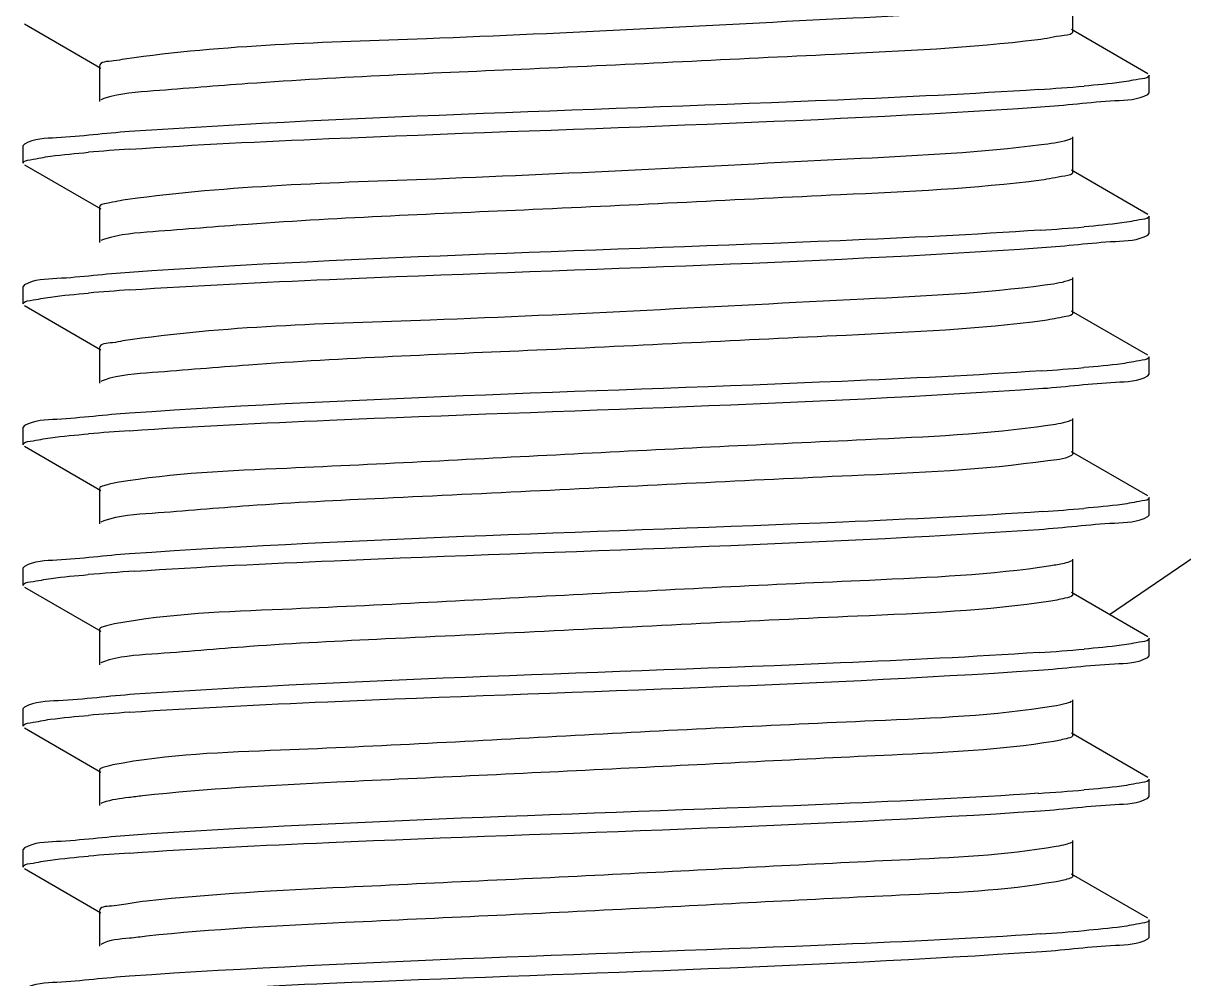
# Model space of a CAD drawing. Extents: x 1031190 to 1725648, y 733081 to 1571294.
# Drawn here: x 1139948 to 1140144.3, y 1211084.3 to 1211246 of the extents above; entities that cross this region are included whole.
import ezdxf

# ---------------------------------------------------------------- set-up
doc = ezdxf.new("R2010")
doc.units = 0
doc.header["$LTSCALE"] = 1000
doc.header["$MEASUREMENT"] = 0
doc.styles.get("Standard").update_dxf_attribs({"font": 'gbenor.shx', "bigfont": 'gbcbig.shx'})
doc.dimstyles.get("Standard").update_dxf_attribs({"dimtxt": 0.18, "dimasz": 0.18, "dimexe": 0.18, "dimexo": 0.0625, "dimgap": 0.09, "dimtad": 0, "dimtih": 1, "dimtoh": 1, "dimdec": 4, "dimzin": 0, "dimdsep": 46, "dimtxsty": 'Standard', "dimcen": 0.09, "dimadec": 0, "dimazin": 0, "dimtfac": 1, "dimtdec": 4, "dimtofl": 0, "dimtmove": 0, "dimatfit": 3, "dimfxl": 0, "dimtolj": 1, "dimtzin": 0, "dimarcsym": 0})

msp = doc.modelspace()

# ---------------------------------------------------------------- linework, layer by layer
at = {"linetype": 'Continuous'}
for p, q in [((1140125.57, 1211244.64), (1140125.57, 1211250.59)), ((1139948.18, 1211245.87), (1139961.11, 1211238.38)), ((1140138.24, 1211237.46), (1140125.31, 1211244.94)), ((1139960.85, 1211238.69), (1139960.85, 1211232.73)), ((1140138.46, 1211234.22), (1140138.46, 1211237.2)), ((1140138.46, 1211234.22), (1140138.46, 1211237.2)), ((1140138.24, 1211233.96), (1140138.46, 1211234.22)), ((1140125.57, 1211220.83), (1140125.57, 1211226.78)), ((1139948.18, 1211225.55), (1139947.96, 1211225.29)), ((1139947.96, 1211222.31), (1139947.96, 1211225.29)), ((1139947.96, 1211222.31), (1139947.96, 1211225.29)), ((1139948.18, 1211222.05), (1139961.11, 1211214.57)), ((1140138.24, 1211213.65), (1140125.31, 1211221.13)), ((1139960.85, 1211214.87), (1139960.85, 1211208.92)), ((1140138.46, 1211210.41), (1140138.46, 1211213.38)), ((1140138.46, 1211210.41), (1140138.46, 1211213.38)), ((1140138.24, 1211210.15), (1140138.46, 1211210.41)), ((1140125.57, 1211197.01), (1140125.57, 1211202.97)), ((1139948.18, 1211201.74), (1139947.96, 1211201.48)), ((1139947.96, 1211198.5), (1139947.96, 1211201.48)), ((1139947.96, 1211198.5), (1139947.96, 1211201.48)), ((1139948.18, 1211198.24), (1139961.11, 1211190.76)), ((1140138.24, 1211189.83), (1140125.31, 1211197.31)), ((1139960.85, 1211191.06), (1139960.85, 1211185.11)), ((1140138.46, 1211186.6), (1140138.46, 1211189.57)), ((1140138.46, 1211186.6), (1140138.46, 1211189.57)), ((1140138.24, 1211186.33), (1140138.46, 1211186.6)), ((1140125.57, 1211173.2), (1140125.57, 1211179.15)), ((1139948.18, 1211177.93), (1139947.96, 1211177.67)), ((1139947.96, 1211174.69), (1139947.96, 1211177.67)), ((1139947.96, 1211174.69), (1139947.96, 1211177.67)), ((1139948.18, 1211174.43), (1139961.11, 1211166.95)), ((1140138.24, 1211166.02), (1140125.31, 1211173.5)), ((1139960.85, 1211167.25), (1139960.85, 1211161.29)), ((1140138.46, 1211162.78), (1140138.46, 1211165.76)), ((1140138.46, 1211162.78), (1140138.46, 1211165.76)), ((1139961.59, 1211161.8), (1139961.11, 1211161.6)), ((1140138.24, 1211162.52), (1140138.46, 1211162.78)), ((1139948.18, 1211154.11), (1139947.96, 1211153.85)), ((1139947.96, 1211150.88), (1139947.96, 1211153.85)), ((1139947.96, 1211150.88), (1139947.96, 1211153.85)), ((1140125.57, 1211149.39), (1140125.57, 1211155.34)), ((1139948.18, 1211150.62), (1139961.11, 1211143.13)), ((1140138.24, 1211142.21), (1140125.31, 1211149.69)), ((1139960.85, 1211143.43), (1139960.85, 1211137.48)), ((1140138.46, 1211138.97), (1140138.46, 1211141.95)), ((1140138.46, 1211138.97), (1140138.46, 1211141.95)), ((1139961.54, 1211137.97), (1139961.11, 1211137.78)), ((1140138.24, 1211138.71), (1140138.46, 1211138.97)), ((1139948.18, 1211130.3), (1139947.96, 1211130.04)), ((1139947.96, 1211127.06), (1139947.96, 1211130.04)), ((1139947.96, 1211127.06), (1139947.96, 1211130.04)), ((1140125.57, 1211125.57), (1140125.57, 1211131.53)), ((1139948.18, 1211126.8), (1139961.11, 1211119.32)), ((1140138.24, 1211118.39), (1140125.31, 1211125.88)), ((1139960.85, 1211119.62), (1139960.85, 1211113.67)), ((1140138.46, 1211115.16), (1140138.46, 1211118.13)), ((1140138.46, 1211115.16), (1140138.46, 1211118.13)), ((1139961.5, 1211114.15), (1139961.11, 1211113.97)), ((1140138.24, 1211114.9), (1140138.46, 1211115.16)), ((1139948.18, 1211106.49), (1139947.96, 1211106.23)), ((1140125.57, 1211101.76), (1140125.57, 1211107.72)), ((1139947.96, 1211103.25), (1139947.96, 1211106.23)), ((1139947.96, 1211103.25), (1139947.96, 1211106.23)), ((1139948.18, 1211102.99), (1139961.11, 1211095.51)), ((1140138.24, 1211094.58), (1140125.31, 1211102.06)), ((1139960.85, 1211095.81), (1139960.85, 1211089.86)), ((1140138.46, 1211091.34), (1140138.46, 1211094.32)), ((1140138.46, 1211091.34), (1140138.46, 1211094.32)), ((1140138.24, 1211091.08), (1140138.46, 1211091.34))]:
    msp.add_line(p, q, dxfattribs=at)
for centre, radius, start, end in [((1140092.21, 1211654.81), 420.93, 273.7545, 274.8058), ((1139993.34, 1210815.62), 409.98, 93.8295, 94.8034), ((1140092.61, 1211625.92), 415.84, 273.7874, 274.8061), ((1139993.36, 1210791.62), 410.17, 93.8282, 94.8033), ((1140092.92, 1211598.17), 411.89, 273.8141, 274.8057), ((1139993.32, 1210768.3), 409.67, 93.8315, 94.8034), ((1140093.13, 1211571.78), 409.3, 273.8323, 274.8049), ((1139994.43, 1210730.49), 423.71, 93.7375, 94.8047), ((1140092.34, 1211557.87), 419.24, 273.7646, 274.8065), ((1139993.25, 1210721.48), 408.86, 93.8369, 94.8036), ((1140092.19, 1211535.92), 421.11, 273.7534, 274.8058), ((1139993.34, 1210696.57), 409.96, 93.8296, 94.8034), ((1140092.6, 1211507.01), 415.99, 273.7864, 274.8061)]:
    msp.add_arc(centre, radius, start, end, dxfattribs=at)
for points, knots in [([(1140119.62, 1211249.14), (1140109.23, 1211247.86), (1140074.7, 1211246.22), (1140023.26, 1211243.29), (1139982.01, 1211242.36), (1139965.12, 1211239.91)], [0, 0, 0, 0, 0.202876, 0.669154, 1, 1, 1, 1]), ([(1140125.57, 1211244.64), (1140125.57, 1211244.08), (1140122.58, 1211243.79), (1140121.11, 1211243.37), (1140119.62, 1211243.19)], [0, 0, 0, 0, 0.270415, 1, 1, 1, 1]), ([(1140119.62, 1211243.19), (1140108.23, 1211241.78), (1140079.52, 1211240.48), (1140035.01, 1211238.2), (1139996.49, 1211236.71), (1139972.62, 1211234.72), (1139964.44, 1211234.12), (1139961.78, 1211233.3)], [0, 0, 0, 0, 0.217625, 0.544216, 0.8461, 0.947285, 1, 1, 1, 1]), ([(1139965.12, 1211239.91), (1139964.5, 1211239.82), (1139963.29, 1211239.48), (1139960.85, 1211239.55), (1139960.85, 1211238.69)], [0, 0, 0, 0, 0.421667, 1, 1, 1, 1]), ([(1140138.46, 1211237.2), (1140138.46, 1211236.76), (1140136.13, 1211236.48), (1140134.96, 1211236.16), (1140133.78, 1211236)], [0, 0, 0, 0, 0.271198, 1, 1, 1, 1]), ([(1140119.77, 1211234.78), (1140108.45, 1211234.03), (1140057.16, 1211231.57), (1140005.81, 1211230.37), (1139965.9, 1211227.66)], [0, 0, 0, 0, 0.220924, 1, 1, 1, 1]), ([(1140120.08, 1211231.83), (1140124.28, 1211232.11), (1140130.17, 1211232.93), (1140136.6, 1211233.02), (1140138.23, 1211233.96)], [0, 0, 0, 0, 0.690723, 1, 1, 1, 1]), ([(1139961.78, 1211233.3), (1139961.65, 1211233.26), (1139961.42, 1211233.19), (1139961.2, 1211233.09), (1139961.11, 1211233.03)], [0, 0, 0, 0, 0.565619, 1, 1, 1, 1]), ([(1139965.96, 1211224.68), (1139977.19, 1211225.45), (1140028.56, 1211227.92), (1140079.99, 1211229.13), (1140120.08, 1211231.83)], [0, 0, 0, 0, 0.218842, 1, 1, 1, 1]), ([(1139965.9, 1211227.66), (1139961.8, 1211227.38), (1139956.05, 1211226.58), (1139949.78, 1211226.47), (1139948.19, 1211225.55)], [0, 0, 0, 0, 0.690263, 1, 1, 1, 1]), ([(1140125.31, 1211226.48), (1140125.1, 1211226.36), (1140123.44, 1211225.8), (1140121.71, 1211225.6), (1140120.22, 1211225.41)], [0, 0, 0, 0, 0.13831, 1, 1, 1, 1]), ([(1140120.22, 1211225.41), (1140110.1, 1211224.09), (1140075.88, 1211222.47), (1140024.42, 1211219.58), (1139982.91, 1211218.53), (1139965.66, 1211216.17)], [0, 0, 0, 0, 0.197813, 0.662661, 1, 1, 1, 1]), ([(1139947.96, 1211222.31), (1139947.96, 1211222.75), (1139950.25, 1211223.03), (1139951.41, 1211223.35), (1139952.56, 1211223.5)], [0, 0, 0, 0, 0.2715, 1, 1, 1, 1]), ([(1140125.57, 1211220.83), (1140125.57, 1211220.32), (1140122.91, 1211219.99), (1140121.56, 1211219.63), (1140120.22, 1211219.45)], [0, 0, 0, 0, 0.272046, 1, 1, 1, 1]), ([(1140120.22, 1211219.45), (1140108.96, 1211217.99), (1140080.23, 1211216.73), (1140035.53, 1211214.4), (1139996.64, 1211212.93), (1139972.57, 1211210.89), (1139964.34, 1211210.31), (1139961.71, 1211209.47)], [0, 0, 0, 0, 0.214495, 0.542113, 0.846143, 0.947723, 1, 1, 1, 1]), ([(1139965.66, 1211216.17), (1139964.45, 1211216.01), (1139963.22, 1211215.69), (1139960.85, 1211215.33), (1139960.85, 1211214.87)], [0, 0, 0, 0, 0.726158, 1, 1, 1, 1]), ([(1140138.46, 1211213.38), (1140138.46, 1211212.95), (1140136.16, 1211212.67), (1140135, 1211212.35), (1140133.84, 1211212.2)], [0, 0, 0, 0, 0.271414, 1, 1, 1, 1]), ([(1140120.08, 1211210.99), (1140108.78, 1211210.23), (1140057.41, 1211207.76), (1140005.97, 1211206.57), (1139965.96, 1211203.85)], [0, 0, 0, 0, 0.220148, 1, 1, 1, 1]), ([(1139961.71, 1211209.47), (1139961.59, 1211209.43), (1139961.39, 1211209.36), (1139961.19, 1211209.27), (1139961.11, 1211209.22)], [0, 0, 0, 0, 0.561102, 1, 1, 1, 1]), ([(1140120.32, 1211208.03), (1140124.47, 1211208.31), (1140130.28, 1211209.12), (1140136.62, 1211209.22), (1140138.23, 1211210.15)], [0, 0, 0, 0, 0.690473, 1, 1, 1, 1]), ([(1139965.97, 1211200.87), (1139977.23, 1211201.64), (1140028.68, 1211204.11), (1140080.19, 1211205.31), (1140120.32, 1211208.03)], [0, 0, 0, 0, 0.219113, 1, 1, 1, 1]), ([(1139965.96, 1211203.85), (1139961.85, 1211203.57), (1139956.08, 1211202.77), (1139949.79, 1211202.66), (1139948.19, 1211201.74)], [0, 0, 0, 0, 0.690329, 1, 1, 1, 1]), ([(1140125.31, 1211202.66), (1140125.12, 1211202.56), (1140123.65, 1211202.04), (1140122.11, 1211201.85), (1140120.79, 1211201.67)], [0, 0, 0, 0, 0.141712, 1, 1, 1, 1]), ([(1140120.79, 1211201.67), (1140110.65, 1211200.28), (1140075.9, 1211198.71), (1140024, 1211195.62), (1139982, 1211194.82), (1139964.82, 1211192.24)], [0, 0, 0, 0, 0.1966, 0.666503, 1, 1, 1, 1]), ([(1139947.96, 1211198.5), (1139947.96, 1211198.94), (1139950.25, 1211199.22), (1139951.41, 1211199.53), (1139952.56, 1211199.68)], [0, 0, 0, 0, 0.27149, 1, 1, 1, 1]), ([(1140125.57, 1211197.01), (1140125.57, 1211196.56), (1140123.21, 1211196.2), (1140121.99, 1211195.88), (1140120.79, 1211195.72)], [0, 0, 0, 0, 0.273972, 1, 1, 1, 1]), ([(1140120.79, 1211195.72), (1140109.67, 1211194.19), (1140080.93, 1211192.98), (1140036.07, 1211190.59), (1139996.82, 1211189.15), (1139972.54, 1211187.06), (1139964.26, 1211186.5), (1139961.64, 1211185.63)], [0, 0, 0, 0, 0.21122, 0.539778, 0.846003, 0.948056, 1, 1, 1, 1]), ([(1139964.82, 1211192.24), (1139964.24, 1211192.15), (1139963.11, 1211191.83), (1139960.84, 1211191.86), (1139960.85, 1211191.06)], [0, 0, 0, 0, 0.420714, 1, 1, 1, 1]), ([(1140138.46, 1211189.57), (1140138.46, 1211189.14), (1140136.18, 1211188.85), (1140135.03, 1211188.54), (1140133.88, 1211188.39)], [0, 0, 0, 0, 0.271556, 1, 1, 1, 1]), ([(1140120.32, 1211187.19), (1140109.04, 1211186.43), (1140057.59, 1211183.95), (1140006.08, 1211182.76), (1139965.97, 1211180.03)], [0, 0, 0, 0, 0.219564, 1, 1, 1, 1]), ([(1139961.64, 1211185.63), (1139961.54, 1211185.6), (1139961.36, 1211185.53), (1139961.18, 1211185.45), (1139961.11, 1211185.41)], [0, 0, 0, 0, 0.557022, 1, 1, 1, 1]), ([(1140120.49, 1211184.23), (1140124.59, 1211184.51), (1140130.35, 1211185.31), (1140136.63, 1211185.41), (1140138.23, 1211186.33)], [0, 0, 0, 0, 0.690297, 1, 1, 1, 1]), ([(1139965.94, 1211177.06), (1139977.22, 1211177.82), (1140028.74, 1211180.3), (1140080.31, 1211181.5), (1140120.49, 1211184.23)], [0, 0, 0, 0, 0.219209, 1, 1, 1, 1]), ([(1139965.97, 1211180.03), (1139961.86, 1211179.75), (1139956.08, 1211178.96), (1139949.79, 1211178.85), (1139948.19, 1211177.93)], [0, 0, 0, 0, 0.690341, 1, 1, 1, 1]), ([(1140121.33, 1211177.93), (1140111.13, 1211176.45), (1140084.31, 1211175.26), (1140041.39, 1211173.16), (1139999.21, 1211170.89), (1139973.33, 1211169.9), (1139963.87, 1211168.28)], [0, 0, 0, 0, 0.19601, 0.509345, 0.817487, 1, 1, 1, 1]), ([(1140125.31, 1211178.85), (1140125.14, 1211178.75), (1140123.85, 1211178.28), (1140122.49, 1211178.1), (1140121.33, 1211177.93)], [0, 0, 0, 0, 0.145431, 1, 1, 1, 1]), ([(1139947.96, 1211174.69), (1139947.96, 1211175.12), (1139950.24, 1211175.41), (1139951.4, 1211175.72), (1139952.55, 1211175.87)], [0, 0, 0, 0, 0.271516, 1, 1, 1, 1]), ([(1140125.57, 1211173.2), (1140125.57, 1211173.06), (1140124.09, 1211172.08), (1140122.68, 1211172.17), (1140121.33, 1211171.98)], [0, 0, 0, 0, 0.090838, 1, 1, 1, 1]), ([(1140121.33, 1211171.98), (1140110.36, 1211170.38), (1140081.64, 1211169.22), (1140044.17, 1211167.29), (1140010.18, 1211165.68), (1139988.22, 1211164.63), (1139972.54, 1211163.22), (1139964.2, 1211162.7), (1139961.59, 1211161.8)], [0, 0, 0, 0, 0.207809, 0.537231, 0.703413, 0.845703, 0.948297, 1, 1, 1, 1]), ([(1139963.87, 1211168.28), (1139963.11, 1211168.15), (1139962.27, 1211167.95), (1139960.85, 1211167.55), (1139960.85, 1211167.25)], [0, 0, 0, 0, 0.716441, 1, 1, 1, 1]), ([(1140138.46, 1211165.76), (1140138.46, 1211165.33), (1140136.19, 1211165.04), (1140135.04, 1211164.73), (1140133.9, 1211164.58)], [0, 0, 0, 0, 0.271623, 1, 1, 1, 1]), ([(1140120.49, 1211163.39), (1140109.21, 1211162.62), (1140057.69, 1211160.14), (1140006.12, 1211158.95), (1139965.94, 1211156.22)], [0, 0, 0, 0, 0.2192, 1, 1, 1, 1]), ([(1140119.86, 1211160.37), (1140124.12, 1211160.66), (1140130.08, 1211161.48), (1140136.58, 1211161.57), (1140138.23, 1211162.52)], [0, 0, 0, 0, 0.690936, 1, 1, 1, 1]), ([(1139966.81, 1211153.3), (1139978.05, 1211154.05), (1140029.07, 1211156.5), (1140080.15, 1211157.71), (1140119.86, 1211160.37)], [0, 0, 0, 0, 0.220605, 1, 1, 1, 1]), ([(1139965.94, 1211156.22), (1139961.83, 1211155.94), (1139956.07, 1211155.14), (1139949.79, 1211155.03), (1139948.19, 1211154.11)], [0, 0, 0, 0, 0.69031, 1, 1, 1, 1]), ([(1140121.84, 1211154.2), (1140111.7, 1211152.63), (1140084.68, 1211151.51), (1140041.35, 1211149.35), (1139998.82, 1211146.99), (1139972.77, 1211146.12), (1139963.42, 1211144.38)], [0, 0, 0, 0, 0.193902, 0.509761, 0.820177, 1, 1, 1, 1]), ([(1140125.31, 1211155.04), (1140124.93, 1211154.82), (1140123.75, 1211154.53), (1140122.59, 1211154.31), (1140121.84, 1211154.2)], [0, 0, 0, 0, 0.364713, 1, 1, 1, 1]), ([(1139947.96, 1211150.88), (1139947.96, 1211151.32), (1139950.31, 1211151.6), (1139951.5, 1211151.92), (1139952.68, 1211152.07)], [0, 0, 0, 0, 0.271042, 1, 1, 1, 1]), ([(1140121.84, 1211148.24), (1140111.03, 1211146.57), (1140082.34, 1211145.48), (1140044.83, 1211143.5), (1140010.55, 1211141.89), (1139988.36, 1211140.83), (1139972.55, 1211139.4), (1139964.14, 1211138.9), (1139961.54, 1211137.97)], [0, 0, 0, 0, 0.204274, 0.534495, 0.701868, 0.845261, 0.94846, 1, 1, 1, 1]), ([(1140125.57, 1211149.39), (1140125.57, 1211149.02), (1140123.78, 1211148.63), (1140122.78, 1211148.39), (1140121.84, 1211148.24)], [0, 0, 0, 0, 0.278852, 1, 1, 1, 1]), ([(1139963.42, 1211144.38), (1139962.77, 1211144.26), (1139962.04, 1211144.09), (1139960.85, 1211143.7), (1139960.85, 1211143.43)], [0, 0, 0, 0, 0.712361, 1, 1, 1, 1]), ([(1140138.46, 1211141.95), (1140138.46, 1211141.51), (1140136.15, 1211141.23), (1140134.98, 1211140.91), (1140133.81, 1211140.76)], [0, 0, 0, 0, 0.271302, 1, 1, 1, 1]), ([(1140119.86, 1211139.54), (1140108.67, 1211138.79), (1140057.65, 1211136.34), (1140006.57, 1211135.11), (1139966.81, 1211132.47)], [0, 0, 0, 0, 0.219765, 1, 1, 1, 1]), ([(1140119.76, 1211136.55), (1140124.04, 1211136.84), (1140130.03, 1211137.67), (1140136.57, 1211137.75), (1140138.23, 1211138.71)], [0, 0, 0, 0, 0.691035, 1, 1, 1, 1]), ([(1139965.89, 1211129.43), (1139977.08, 1211130.19), (1140028.37, 1211132.66), (1140079.72, 1211133.88), (1140119.76, 1211136.55)], [0, 0, 0, 0, 0.218367, 1, 1, 1, 1]), ([(1139966.81, 1211132.47), (1139962.5, 1211132.18), (1139956.46, 1211131.34), (1139949.86, 1211131.26), (1139948.19, 1211130.3)], [0, 0, 0, 0, 0.691189, 1, 1, 1, 1]), ([(1140122.32, 1211130.46), (1140112.29, 1211128.8), (1140085.17, 1211127.76), (1140041.57, 1211125.55), (1139998.71, 1211123.12), (1139972.45, 1211122.35), (1139963.14, 1211120.52)], [0, 0, 0, 0, 0.191149, 0.508776, 0.821496, 1, 1, 1, 1]), ([(1140125.31, 1211131.23), (1140124.98, 1211131.04), (1140123.96, 1211130.76), (1140122.96, 1211130.57), (1140122.32, 1211130.46)], [0, 0, 0, 0, 0.370671, 1, 1, 1, 1]), ([(1139947.96, 1211127.06), (1139947.96, 1211127.5), (1139950.24, 1211127.78), (1139951.39, 1211128.09), (1139952.54, 1211128.24)], [0, 0, 0, 0, 0.271561, 1, 1, 1, 1]), ([(1140122.32, 1211124.51), (1140113.3, 1211123.01), (1140088.77, 1211121.97), (1140048.37, 1211119.79), (1140006.06, 1211117.86), (1139979.06, 1211116.5), (1139968.14, 1211115.28)], [0, 0, 0, 0, 0.177542, 0.475313, 0.786662, 1, 1, 1, 1]), ([(1140125.57, 1211125.57), (1140125.57, 1211125.25), (1140124.03, 1211124.85), (1140123.14, 1211124.64), (1140122.32, 1211124.51)], [0, 0, 0, 0, 0.281956, 1, 1, 1, 1]), ([(1139963.14, 1211120.52), (1139962.56, 1211120.4), (1139961.89, 1211120.25), (1139960.85, 1211119.86), (1139960.85, 1211119.62)], [0, 0, 0, 0, 0.709245, 1, 1, 1, 1]), ([(1140138.46, 1211118.13), (1140138.46, 1211117.69), (1140136.13, 1211117.41), (1140134.95, 1211117.09), (1140133.78, 1211116.94)], [0, 0, 0, 0, 0.27119, 1, 1, 1, 1]), ([(1139968.14, 1211115.28), (1139967.37, 1211115.19), (1139965.15, 1211114.9), (1139962.88, 1211114.65), (1139961.5, 1211114.15)], [0, 0, 0, 0, 0.345692, 1, 1, 1, 1]), ([(1140119.76, 1211115.72), (1140108.44, 1211114.96), (1140057.15, 1211112.5), (1140005.8, 1211111.31), (1139965.89, 1211108.59)], [0, 0, 0, 0, 0.220951, 1, 1, 1, 1]), ([(1140120.07, 1211112.76), (1140124.27, 1211113.05), (1140130.17, 1211113.86), (1140136.6, 1211113.96), (1140138.23, 1211114.9)], [0, 0, 0, 0, 0.690732, 1, 1, 1, 1]), ([(1139965.96, 1211105.62), (1139977.19, 1211106.38), (1140028.56, 1211108.86), (1140079.99, 1211110.06), (1140120.07, 1211112.76)], [0, 0, 0, 0, 0.21883, 1, 1, 1, 1]), ([(1139965.89, 1211108.59), (1139961.8, 1211108.31), (1139956.05, 1211107.52), (1139949.78, 1211107.41), (1139948.19, 1211106.49)], [0, 0, 0, 0, 0.69026, 1, 1, 1, 1]), ([(1140122.76, 1211106.72), (1140114.04, 1211105.17), (1140089.89, 1211104.22), (1140049.82, 1211101.98), (1140007.32, 1211100.08), (1139980, 1211098.69), (1139968.84, 1211097.49)], [0, 0, 0, 0, 0.172452, 0.468288, 0.781567, 1, 1, 1, 1]), ([(1140125.31, 1211107.41), (1140125.02, 1211107.25), (1140124.16, 1211107), (1140123.3, 1211106.82), (1140122.76, 1211106.72)], [0, 0, 0, 0, 0.377326, 1, 1, 1, 1]), ([(1139947.96, 1211103.25), (1139947.96, 1211103.68), (1139950.25, 1211103.97), (1139951.4, 1211104.28), (1139952.56, 1211104.43)], [0, 0, 0, 0, 0.271501, 1, 1, 1, 1]), ([(1140122.76, 1211100.77), (1140114.04, 1211099.22), (1140089.89, 1211098.26), (1140049.82, 1211096.02), (1140007.32, 1211094.12), (1139980, 1211092.73), (1139968.84, 1211091.54)], [0, 0, 0, 0, 0.172452, 0.468288, 0.781567, 1, 1, 1, 1]), ([(1140125.57, 1211101.76), (1140125.57, 1211101.47), (1140124.26, 1211101.08), (1140123.47, 1211100.9), (1140122.76, 1211100.77)], [0, 0, 0, 0, 0.285684, 1, 1, 1, 1]), ([(1139968.84, 1211097.49), (1139966.84, 1211097.28), (1139964.94, 1211096.69), (1139960.84, 1211096.54), (1139960.85, 1211095.81)], [0, 0, 0, 0, 0.733301, 1, 1, 1, 1]), ([(1140138.46, 1211094.32), (1140138.46, 1211093.89), (1140136.16, 1211093.6), (1140135, 1211093.29), (1140133.84, 1211093.14)], [0, 0, 0, 0, 0.271408, 1, 1, 1, 1]), ([(1139968.84, 1211091.54), (1139967.86, 1211091.43), (1139965.31, 1211091.05), (1139962.53, 1211090.98), (1139961.11, 1211090.16)], [0, 0, 0, 0, 0.372857, 1, 1, 1, 1]), ([(1140120.07, 1211091.93), (1140108.77, 1211091.16), (1140057.4, 1211088.7), (1140005.97, 1211087.5), (1139965.96, 1211084.78)], [0, 0, 0, 0, 0.220171, 1, 1, 1, 1]), ([(1140120.31, 1211088.97), (1140124.46, 1211089.25), (1140130.28, 1211090.05), (1140136.62, 1211090.15), (1140138.23, 1211091.08)], [0, 0, 0, 0, 0.69048, 1, 1, 1, 1]), ([(1139965.97, 1211081.81), (1139977.23, 1211082.57), (1140028.68, 1211085.05), (1140080.19, 1211086.25), (1140120.31, 1211088.97)], [0, 0, 0, 0, 0.219107, 1, 1, 1, 1]), ([(1139965.96, 1211084.78), (1139961.85, 1211084.5), (1139956.08, 1211083.7), (1139949.79, 1211083.6), (1139948.19, 1211082.67)], [0, 0, 0, 0, 0.690327, 1, 1, 1, 1])]:
    msp.add_open_spline(points, degree=3, knots=knots, dxfattribs=at)
for points in [[(1140133.78, 1211236), (1140131.69, 1211235.73), (1140129.58, 1211235.54), (1140127.47, 1211235.36)], [(1139952.56, 1211223.5), (1139954.7, 1211223.78), (1139956.86, 1211223.97), (1139959.01, 1211224.16)], [(1140133.84, 1211212.2), (1140131.72, 1211211.92), (1140129.58, 1211211.73), (1140127.45, 1211211.54)], [(1139952.56, 1211199.68), (1139954.71, 1211199.96), (1139956.86, 1211200.16), (1139959.01, 1211200.35)], [(1140133.88, 1211188.39), (1140131.74, 1211188.11), (1140129.58, 1211187.91), (1140127.43, 1211187.73)], [(1139952.55, 1211175.87), (1139954.7, 1211176.15), (1139956.86, 1211176.35), (1139959.01, 1211176.53)], [(1140133.9, 1211164.58), (1140131.74, 1211164.3), (1140129.58, 1211164.1), (1140127.41, 1211163.92)], [(1139952.68, 1211152.07), (1139954.76, 1211152.34), (1139956.85, 1211152.54), (1139958.94, 1211152.71)], [(1140133.81, 1211140.76), (1140131.71, 1211140.49), (1140129.59, 1211140.29), (1140127.47, 1211140.11)], [(1139952.54, 1211128.24), (1139954.69, 1211128.52), (1139956.85, 1211128.72), (1139959.02, 1211128.91)], [(1140133.78, 1211116.94), (1140131.68, 1211116.67), (1140129.58, 1211116.47), (1140127.47, 1211116.29)], [(1139952.56, 1211104.43), (1139954.7, 1211104.71), (1139956.86, 1211104.91), (1139959.01, 1211105.09)], [(1140133.84, 1211093.14), (1140131.72, 1211092.86), (1140129.58, 1211092.66), (1140127.45, 1211092.48)]]:
    msp.add_open_spline(points, degree=3, dxfattribs=at)

# ---------------------------------------------------------------- leaders
msp.add_leader([(1140131.77, 1211145.95), (1140972.14, 1211719.9)], dimstyle='Standard', override={"dimgap": 20, "dimtad": 0})

doc.saveas('drawing.dxf')
